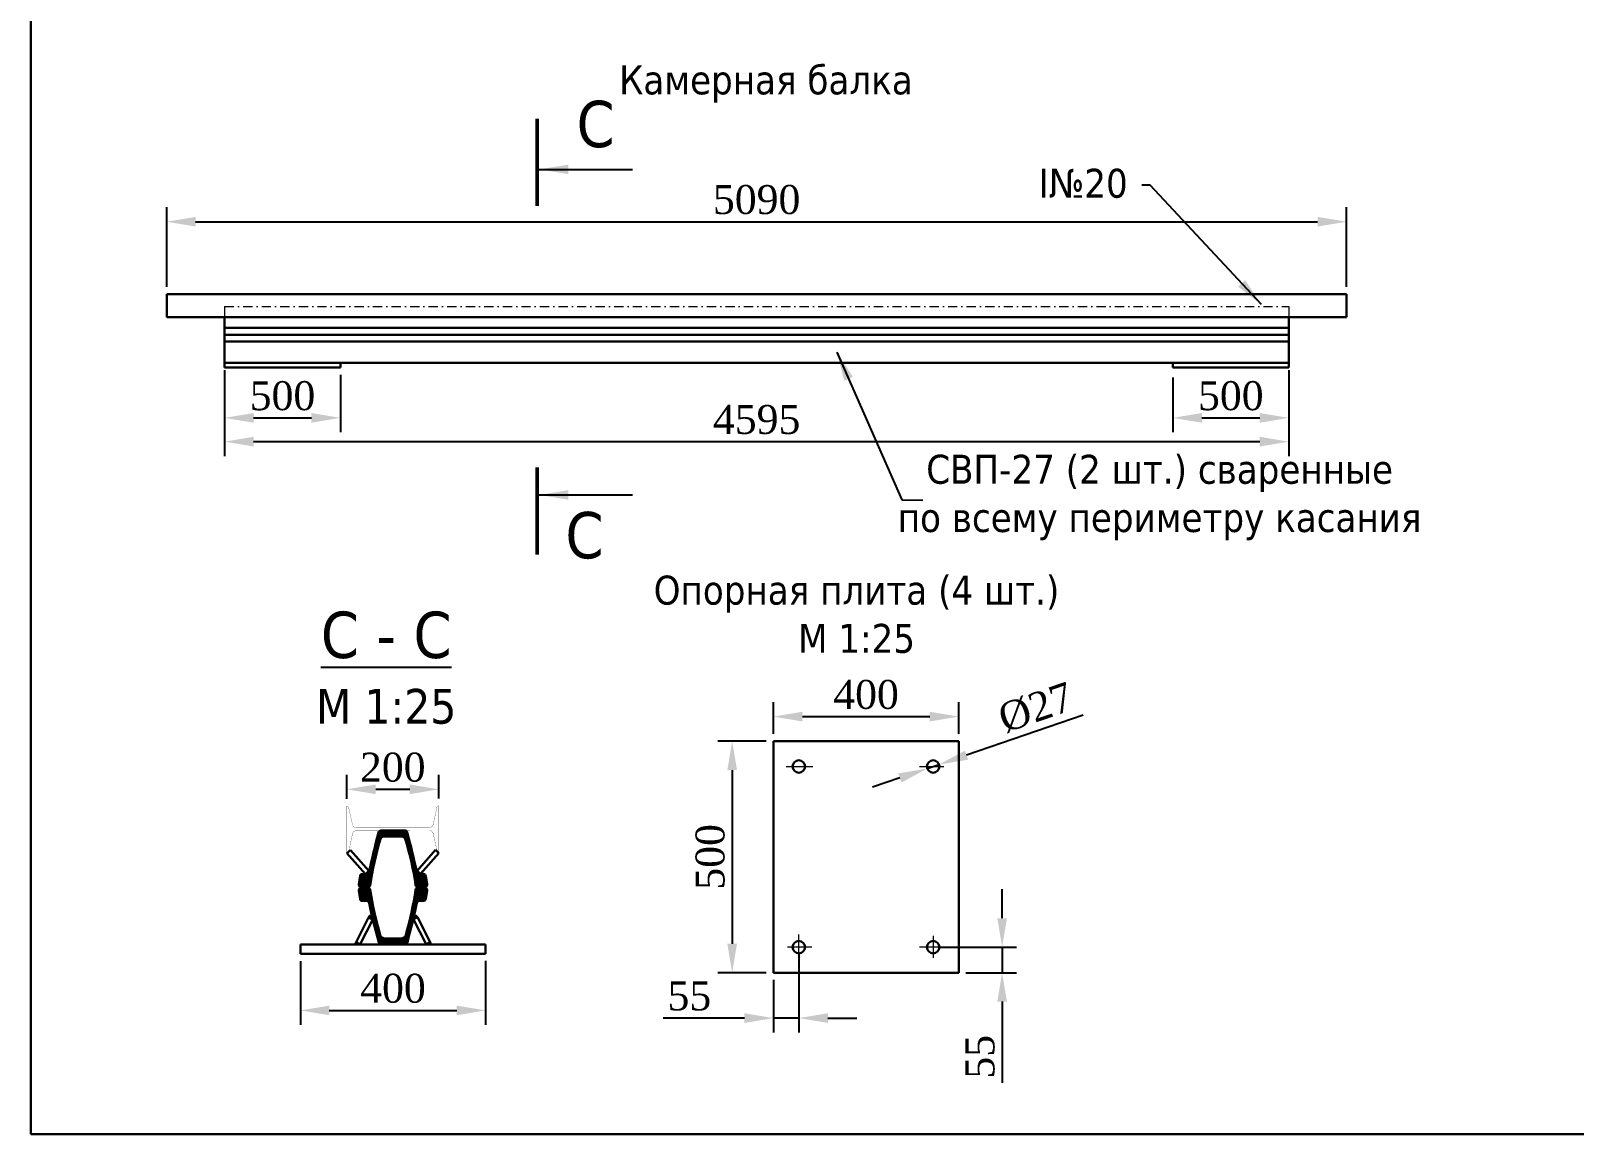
# Model space of a CAD drawing. Header units: millimetres. Extents: x -46762 to 217101, y -107409 to 31524.
# Drawn here: x 103736 to 110401, y -75056 to -70293 of the extents above; entities that cross this region are included whole.
import ezdxf

# ---------------------------------------------------------------- set-up
doc = ezdxf.new("R2010")
doc.units = ezdxf.units.MM
doc.linetypes.add('IRA2', pattern=[4, 2, -1, 0, -1])
doc.styles.get("Standard").update_dxf_attribs({"font": 'TIMES.TTF'})
doc.dimstyles.new('ISO-25', dxfattribs={"dimscale": 50, "dimtxt": 2.5, "dimasz": 2.5, "dimexe": 1.25, "dimexo": 0.625, "dimtad": 1, "dimdec": 0, "dimtxsty": 'Standard', "dimcen": 2.5, "dimadec": 0, "dimazin": 0, "dimtfac": 1, "dimtdec": 0, "dimtmove": 0, "dimatfit": 3, "dimfxl": 1, "dimarcsym": 0})
pattern_1 = [(50.1394231, (-23206.6627, -69105.5915), (3.64445831, -0.30991424), [0.381, -4.191]), (355.139423, (-23206.6627, -69105.5915), (-0.71415274, 3.81940635), [0.3048, -3.3528]), (100.590423, (-23206.359, -69105.6173), (2.93031879, 3.50947476), [0.3238, -3.5618]), (46.323623, (-23206.665, -69104.5755), (5.42361087, -0.82765125), [0.5715, -6.2865]), (96.775023, (-23206.213, -69104.6445), (4.73602897, 4.96005041), [0.4857, -5.3427]), (351.323423, (-23206.665, -69104.5755), (4.73603642, 4.96004167), [0.4572, -5.0292]), (21.1394231, (-23206.1565, -69104.8283), (3.03726566, -2.03792555), [0.381, -4.191]), (326.139423, (-23206.1565, -69104.8283), (1.22707288, 3.68675619), [0.3048, -3.3528]), (71.590823, (-23205.9034, -69104.998), (4.26433017, 1.64883882), [0.3238, -3.5618]), (37.6394231, (-23206.6627, -69105.5915), (0.057656773, 1.691246086), [0, -3.31216, 0, -3.4036, 0, -3.3655]), (7.6394231, (-23206.6627, -69105.5915), (1.331513724, 2.00685753), [0, -1.94056, 0, -3.23596, 0, -1.2827]), (327.6394231, (-23207.7955, -69105.5943), (2.71208268, -0.107975643), [0, -1.27, 0, -3.9624, 0, -5.2578]), (317.6394231, (-23208.3035, -69105.5955), (2.961337405, 0.51573744), [0, -1.651, 0, -2.63144, 0, -3.7338])]
pattern_2 = [(130.1394231, (233781.542, -68480.237), (-3.64290687, -0.327647296), [0.381, -4.191]), (185.139423, (233781.542, -68480.237), (0.69555612, 3.82283674), [0.3048, -3.3528]), (79.688423, (233781.2384, -68480.2643), (-2.94736388, 3.49517202), [0.3238, -3.5618]), (133.955223, (233781.5395, -68479.221), (-5.41951866, -0.8540369), [0.5715, -6.2865]), (83.503823, (233781.088, -68479.292), (-4.7601123, 4.93694252), [0.4857, -5.3427]), (188.955423, (233781.5395, -68479.221), (-4.7601197, 4.93693374), [0.4572, -5.0292]), (159.1394231, (233781.032, -68479.4762), (-3.02731158, -2.05268308), [0.381, -4.191]), (214.139423, (233781.032, -68479.4762), (-1.24500093, 3.68074065), [0.3048, -3.3528]), (108.688023, (233780.78, -68479.6473), (-4.27230418, 1.62806579), [0.3238, -3.5618]), (142.6394231, (233781.542, -68480.237), (-0.065886991, 1.690945455), [0, -3.31216, 0, -3.4036, 0, -3.3655]), (172.6394231, (233781.542, -68480.237), (-1.341264863, 2.000353598), [0, -1.94056, 0, -3.23596, 0, -1.2827]), (212.6394231, (233782.6748, -68480.2342), (-2.711525069, -0.121173438), [0, -1.27, 0, -3.9624, 0, -5.2578]), (222.6394231, (233783.1828, -68480.233), (-2.96381231, 0.50131919), [0, -1.651, 0, -2.63144, 0, -3.7338])]

# ---------------------------------------------------------------- blocks, each defined once
blk = doc.blocks.new('*D335')
at = {"color": 0, "lineweight": -2}
for p, q in [((104573, -71757.7), (104573, -72128.9)), ((109168, -71757.7), (109168, -72128.9)), ((104698, -72066.4), (109043, -72066.4))]:
    blk.add_line(p, q, dxfattribs=at)
at = {"color": 0, "lineweight": 0}
for points in [[(104698, -72045.5), (104698, -72087.2), (104573, -72066.4)], [(109043, -72045.5), (109043, -72087.2), (109168, -72066.4)]]:
    blk.add_solid(points, dxfattribs=at)
at = {"layer": 'Defpoints', "color": 0, "lineweight": 0}
for p in [(104573, -71726.5), (109168, -71726.5), (109168, -72066.4)]:
    blk.add_point(p, dxfattribs=at)
at = {"color": 0, "lineweight": 0, "insert": (106870.5, -71971.4), "char_height": 125, "attachment_point": 5}
blk.add_mtext('4595', dxfattribs=at)
blk = doc.blocks.new('*D336')
at = {"color": 0, "lineweight": -2}
for p, q in [((104323, -71397.7), (104323, -71054.3)), ((109418, -71397.7), (109418, -71054.3)), ((104448, -71116.8), (109293, -71116.8))]:
    blk.add_line(p, q, dxfattribs=at)
at = {"color": 0, "lineweight": 0}
for points in [[(104448, -71095.9), (104448, -71137.6), (104323, -71116.8)], [(109293, -71095.9), (109293, -71137.6), (109418, -71116.8)]]:
    blk.add_solid(points, dxfattribs=at)
at = {"layer": 'Defpoints', "color": 0, "lineweight": 0}
for p in [(109418, -71116.8), (104323, -71429), (109418, -71429)]:
    blk.add_point(p, dxfattribs=at)
at = {"color": 0, "lineweight": 0, "insert": (106870.5, -71021.8), "char_height": 125, "attachment_point": 5}
blk.add_mtext('5090', dxfattribs=at)
blk = doc.blocks.new('*D337')
at = {"color": 0, "lineweight": -2}
for p, q in [((104573, -71789), (104573, -72026.1)), ((105073, -71777.7), (105073, -72026.1)), ((104698, -71963.6), (104948, -71963.6))]:
    blk.add_line(p, q, dxfattribs=at)
at = {"color": 0, "lineweight": 0}
for points in [[(104698, -71942.8), (104698, -71984.5), (104573, -71963.6)], [(104948, -71942.8), (104948, -71984.5), (105073, -71963.6)]]:
    blk.add_solid(points, dxfattribs=at)
at = {"layer": 'Defpoints', "color": 0, "lineweight": 0}
for p in [(104573, -71757.7), (105073, -71746.5), (105073, -71963.6)]:
    blk.add_point(p, dxfattribs=at)
at = {"color": 0, "lineweight": 0, "insert": (104823, -71868.8), "char_height": 125, "attachment_point": 5}
blk.add_mtext('500', dxfattribs=at)
blk = doc.blocks.new('*D334')
at = {"color": 0, "lineweight": -2}
for p, q in [((108668, -71789), (108668, -72026.1)), ((109168, -71777.7), (109168, -72026.1)), ((108793, -71963.6), (109043, -71963.6))]:
    blk.add_line(p, q, dxfattribs=at)
at = {"color": 0, "lineweight": 0}
for points in [[(108793, -71942.8), (108793, -71984.5), (108668, -71963.6)], [(109043, -71942.8), (109043, -71984.5), (109168, -71963.6)]]:
    blk.add_solid(points, dxfattribs=at)
at = {"layer": 'Defpoints', "color": 0, "lineweight": 0}
for p in [(108668, -71757.7), (109168, -71746.5), (109168, -71963.6)]:
    blk.add_point(p, dxfattribs=at)
at = {"color": 0, "lineweight": 0, "insert": (108918, -71868.8), "char_height": 125, "attachment_point": 5}
blk.add_mtext('500', dxfattribs=at)
blk = doc.blocks.new('*D338')
at = {"color": 0, "lineweight": -2}
for p, q in [((105100.8, -73608.6), (105100.8, -73505)), ((105225.8, -73567.5), (105372.7, -73567.5)), ((105497.7, -73607.6), (105497.7, -73505))]:
    blk.add_line(p, q, dxfattribs=at)
at = {"color": 0, "lineweight": 0}
for points in [[(105225.8, -73546.7), (105225.8, -73588.4), (105100.8, -73567.5)], [(105372.7, -73546.7), (105372.7, -73588.4), (105497.7, -73567.5)]]:
    blk.add_solid(points, dxfattribs=at)
at = {"layer": 'Defpoints', "color": 0, "lineweight": 0}
for p in [(105497.7, -73567.5), (105100.8, -73639.8), (105497.7, -73638.9)]:
    blk.add_point(p, dxfattribs=at)
at = {"color": 0, "lineweight": 0, "insert": (105299.2, -73472.7), "char_height": 125, "attachment_point": 5}
blk.add_mtext('200', dxfattribs=at)
blk = doc.blocks.new('*D339')
at = {"color": 0, "lineweight": -2}
for p, q in [((104900.2, -74309.2), (104900.2, -74584.6)), ((105700.2, -74308.6), (105700.2, -74584.6)), ((105025.2, -74522.1), (105575.2, -74522.1))]:
    blk.add_line(p, q, dxfattribs=at)
at = {"color": 0, "lineweight": 0}
for points in [[(105025.2, -74501.3), (105025.2, -74542.9), (104900.2, -74522.1)], [(105575.2, -74501.3), (105575.2, -74542.9), (105700.2, -74522.1)]]:
    blk.add_solid(points, dxfattribs=at)
at = {"layer": 'Defpoints', "color": 0, "lineweight": 0}
for p in [(104900.2, -74277.9), (105700.2, -74277.3), (105700.2, -74522.1)]:
    blk.add_point(p, dxfattribs=at)
at = {"color": 0, "lineweight": 0, "insert": (105300.2, -74427.3), "char_height": 125, "attachment_point": 5}
blk.add_mtext('400', dxfattribs=at)
blk = doc.blocks.new('*D340')
at = {"color": 0, "lineweight": -2}
for p, q in [((106942.9, -73327.9), (106942.9, -73191.1)), ((107742.9, -73327.9), (107742.9, -73191.1)), ((107067.9, -73253.6), (107617.9, -73253.6))]:
    blk.add_line(p, q, dxfattribs=at)
at = {"color": 0, "lineweight": 0}
for points in [[(107067.9, -73232.7), (107067.9, -73274.4), (106942.9, -73253.6)], [(107617.9, -73232.7), (107617.9, -73274.4), (107742.9, -73253.6)]]:
    blk.add_solid(points, dxfattribs=at)
at = {"layer": 'Defpoints', "color": 0, "lineweight": 0}
for p in [(107742.9, -73253.6), (106942.9, -73359.2), (107742.9, -73359.2)]:
    blk.add_point(p, dxfattribs=at)
at = {"color": 0, "lineweight": 0, "insert": (107342.9, -73158.7), "char_height": 125, "attachment_point": 5}
blk.add_mtext('400', dxfattribs=at)
blk = doc.blocks.new('*D341')
at = {"color": 0, "lineweight": -2}
for p, q in [((106911.6, -73359.2), (106702.3, -73359.2)), ((106764.8, -73484.2), (106764.8, -74234.2)), ((106911.6, -74359.2), (106702.3, -74359.2))]:
    blk.add_line(p, q, dxfattribs=at)
at = {"color": 0, "lineweight": 0}
for points in [[(106744, -73484.2), (106785.7, -73484.2), (106764.8, -73359.2)], [(106744, -74234.2), (106785.7, -74234.2), (106764.8, -74359.2)]]:
    blk.add_solid(points, dxfattribs=at)
at = {"layer": 'Defpoints', "color": 0, "lineweight": 0}
for p in [(106942.9, -73359.2), (106764.8, -74359.2), (106942.9, -74359.2)]:
    blk.add_point(p, dxfattribs=at)
at = {"color": 0, "lineweight": 0, "insert": (106670, -73859.2), "char_height": 125, "attachment_point": 5, "rotation": 90}
blk.add_mtext('500', dxfattribs=at)
blk = doc.blocks.new('*D342')
at = {"color": 0, "lineweight": -2}
for p, q in [((108280.6, -73247.6), (107776.7, -73420)), ((107607.3, -73477.9), (107658.4, -73460.4)), ((107489.1, -73518.4), (107370.8, -73558.9))]:
    blk.add_line(p, q, dxfattribs=at)
at = {"color": 0, "lineweight": 0}
for points in [[(107770, -73400.3), (107783.4, -73439.7), (107658.4, -73460.4)], [(107482.3, -73498.7), (107495.8, -73538.1), (107607.3, -73477.9)]]:
    blk.add_solid(points, dxfattribs=at)
at = {"layer": 'Defpoints', "color": 0, "lineweight": 0}
for p in [(107607.3, -73477.9), (107658.4, -73460.4)]:
    blk.add_point(p, dxfattribs=at)
at = {"color": 0, "lineweight": 0, "insert": (108076.4, -73215.5), "char_height": 125, "attachment_point": 5, "rotation": 18.88855}
blk.add_mtext('%%C27', dxfattribs=at)
blk = doc.blocks.new('*D343')
at = {"color": 0, "lineweight": -2}
for p, q in [((107930.5, -74124.2), (107930.5, -73999.2)), ((107664.1, -74249.2), (107993, -74249.2)), ((107930.5, -74249.2), (107930.5, -74359.2)), ((107774.1, -74359.2), (107993, -74359.2)), ((107930.5, -74484.2), (107930.5, -74835.3))]:
    blk.add_line(p, q, dxfattribs=at)
at = {"color": 0, "lineweight": 0}
for points in [[(107909.7, -74124.2), (107951.3, -74124.2), (107930.5, -74249.2)], [(107909.7, -74484.2), (107951.3, -74484.2), (107930.5, -74359.2)]]:
    blk.add_solid(points, dxfattribs=at)
at = {"layer": 'Defpoints', "color": 0, "lineweight": 0}
for p in [(107632.9, -74249.2), (107742.9, -74359.2), (107930.5, -74359.2)]:
    blk.add_point(p, dxfattribs=at)
at = {"color": 0, "lineweight": 0, "insert": (107835.7, -74722.2), "char_height": 125, "attachment_point": 5, "rotation": 90}
blk.add_mtext('55', dxfattribs=at)
blk = doc.blocks.new('*D344')
at = {"color": 0, "lineweight": -2}
for p, q in [((107052.9, -74280.4), (107052.9, -74617.7)), ((106942.9, -74390.4), (106942.9, -74617.7)), ((106817.9, -74555.2), (106466.8, -74555.2)), ((107052.9, -74555.2), (106942.9, -74555.2)), ((107177.9, -74555.2), (107302.9, -74555.2))]:
    blk.add_line(p, q, dxfattribs=at)
at = {"color": 0, "lineweight": 0}
for points in [[(106817.9, -74534.4), (106817.9, -74576.1), (106942.9, -74555.2)], [(107177.9, -74534.4), (107177.9, -74576.1), (107052.9, -74555.2)]]:
    blk.add_solid(points, dxfattribs=at)
at = {"layer": 'Defpoints', "color": 0, "lineweight": 0}
for p in [(107052.9, -74249.2), (106942.9, -74359.2), (106942.9, -74555.2)]:
    blk.add_point(p, dxfattribs=at)
at = {"color": 0, "lineweight": 0, "insert": (106579.9, -74460.4), "char_height": 125, "attachment_point": 5}
blk.add_mtext('55', dxfattribs=at)

msp = doc.modelspace()

# ---------------------------------------------------------------- hatches: boundary and pattern name
at = {"lineweight": 0}
h = msp.add_hatch(dxfattribs=at)
h.set_pattern_fill('AR-CONC', scale=0.02, angle=0.139423, style=0)
h.set_pattern_definition(pattern_1)
edge = h.paths.add_edge_path()
edge.add_arc((105209.79, -74128.26), 16.6, 92.65382, 152.69088)
edge.add_line((105195.04, -74120.65), (105214.55, -74130.6))
edge.add_line((105214.55, -74130.6), (105209.02, -74111.68))
h = msp.add_hatch(dxfattribs=at)
h.set_pattern_fill('AR-CONC', scale=0.02, angle=0.139423, style=0)
h.set_pattern_definition(pattern_2)
edge = h.paths.add_edge_path()
edge.add_arc((105391.06, -74127.82), 16.6, 27.587966, 87.625026)
edge.add_line((105391.75, -74111.24), (105386.3, -74130.19))
edge.add_line((105386.3, -74130.19), (105405.77, -74120.13))
h = msp.add_hatch(dxfattribs=at)
h.set_pattern_fill('AR-CONC', scale=0.02, angle=0.139423, style=0)
h.set_pattern_definition(pattern_1)
edge = h.paths.add_edge_path()
edge.add_arc((105150.3, -74233.91), 11.69, 146.987521, 199.390474)
edge.add_line((105139.27, -74237.79), (105160.49, -74237.74))
edge.add_line((105160.49, -74237.74), (105140.5, -74227.54))
h = msp.add_hatch(dxfattribs=at)
h.set_pattern_fill('AR-CONC', scale=0.02, angle=0.139423, style=0)
h.set_pattern_definition(pattern_2)
edge = h.paths.add_edge_path()
edge.add_arc((105451.06, -74233.17), 11.69, 340.888372, 393.291325)
edge.add_line((105460.83, -74226.76), (105440.89, -74237.06))
edge.add_line((105440.89, -74237.06), (105462.11, -74237))

# ---------------------------------------------------------------- linework, layer by layer
at = {"color": 7, "lineweight": 30}
for p, q in [((103736.42, -59472.88), (103736.42, -75056.3)), ((104323, -71428.97), (109418, -71428.97)), ((104323, -71428.97), (104323, -71529.05)), ((109418, -71428.97), (109418, -71529.05)), ((104573, -71529.05), (104323, -71529.05)), ((104573, -71529.05), (109168, -71529.05)), ((104573, -71529.05), (104573, -71726.49)), ((109168, -71529.05), (109168, -71726.49)), ((109168, -71529.05), (109418, -71529.05)), ((104573, -71575.44), (105087.79, -71575.44)), ((104573, -71575.44), (109168, -71575.44)), ((104573, -71604.86), (105091.31, -71604.86)), ((104573, -71604.86), (109168, -71604.86)), ((104573, -71633.6), (105087.88, -71633.6)), ((104573, -71633.6), (109168, -71633.6)), ((104573, -71726.49), (105050.66, -71726.49)), ((104573, -71726.49), (109168, -71726.49)), ((104573, -71726.49), (104573, -71746.49)), ((104573, -71746.49), (105073, -71746.49)), ((105073, -71746.49), (105073, -71726.49)), ((108668, -71726.49), (109145.66, -71726.49)), ((108668, -71726.49), (108668, -71746.49)), ((108668, -71746.49), (109168, -71746.49)), ((109168, -71746.49), (109168, -71726.49)), ((106942.89, -74129.19), (106942.89, -73359.19)), ((106942.89, -73359.19), (107742.89, -73359.19)), ((107742.89, -73359.19), (107742.89, -74129.19)), ((105249.2, -73745.07), (105349.78, -73744.91)), ((105263.84, -73771.05), (105335.23, -73770.93)), ((105115.94, -73830.28), (105101, -73843.57)), ((105195.7, -73919.93), (105115.94, -73830.28)), ((105404.13, -73919.43), (105483.45, -73829.38)), ((105483.45, -73829.38), (105498.46, -73842.6)), ((105101, -73843.57), (105180.75, -73933.23)), ((105498.46, -73842.6), (105419.14, -73932.65)), ((105152.37, -73977.76), (105157.74, -73941.53)), ((105167.58, -73933.2), (105186.69, -73933.17)), ((105180.75, -73933.23), (105195.7, -73919.93)), ((105419.14, -73932.65), (105404.13, -73919.43)), ((105412.89, -73932.81), (105431.99, -73932.78)), ((105447.34, -73977.29), (105441.87, -73941.08)), ((105152.42, -74005.01), (105157.9, -74041.22)), ((105164.31, -73991.2), (105190.02, -73991.16)), ((105164.31, -73991.53), (105190.02, -73991.49)), ((105409.74, -73990.81), (105435.45, -73990.77)), ((105409.75, -73991.14), (105435.46, -73991.1)), ((105447.39, -74004.54), (105442.02, -74040.77)), ((105167.77, -74049.52), (105186.87, -74049.49)), ((105413.07, -74049.13), (105432.18, -74049.1)), ((105195.04, -74120.65), (105140.5, -74227.54)), ((105158.31, -74236.63), (105212.85, -74129.74)), ((105214.55, -74130.6), (105195.04, -74120.65)), ((105214.55, -74130.6), (105209.02, -74111.68)), ((105386.3, -74130.19), (105391.75, -74111.24)), ((105386.3, -74130.19), (105405.77, -74120.13)), ((105443.06, -74235.93), (105388, -74129.31)), ((105405.77, -74120.13), (105460.83, -74226.76)), ((106942.89, -74359.19), (106942.89, -74129.19)), ((107742.89, -74129.19), (107742.89, -74359.19)), ((105700.18, -74237.3), (104900.18, -74237.95)), ((104900.18, -74237.95), (104900.24, -74277.95)), ((105160.49, -74237.74), (105139.27, -74237.79)), ((105140.5, -74227.54), (105160.49, -74237.74)), ((105249.99, -74237.39), (105350.56, -74237.23)), ((105264.54, -74211.37), (105335.93, -74211.25)), ((105300.18, -74237.31), (105347.67, -74237.24)), ((105460.83, -74226.76), (105440.89, -74237.06)), ((105440.89, -74237.06), (105462.11, -74237)), ((105700.18, -74237.3), (105700.24, -74277.3)), ((105700.24, -74277.3), (104900.24, -74277.95)), ((107742.89, -74359.19), (106942.89, -74359.19)), ((103736.42, -75056.3), (125867.66, -75056.3))]:
    msp.add_line(p, q, dxfattribs=at)
at = {"color": 7, "lineweight": 50}
for p, q in [((105923.01, -71048.06), (105923.01, -70672.37)), ((105923.01, -72177.83), (105923.01, -72553.52))]:
    msp.add_line(p, q, dxfattribs=at)
at = {"color": 9, "linetype": 'IRA2', "lineweight": 15, "ltscale": 20}
msp.add_line((104573, -71482.67), (109168, -71482.67), dxfattribs=at)
at = {"color": 9, "lineweight": 15}
for p, q in [((104573, -71482.67), (104573, -71529.05)), ((109168, -71482.67), (109168, -71529.05))]:
    msp.add_line(p, q, dxfattribs=at)
at = {"color": 7, "lineweight": 0}
for p, q in [((106998.51, -73469.19), (107113.69, -73469.19)), ((107573.72, -73469.19), (107679.07, -73469.19)), ((105222.83, -73811.73), (105269.37, -73745.04)), ((105224.98, -73803.1), (105265.5, -73745.04)), ((105227.17, -73794.42), (105261.62, -73745.05)), ((105229.39, -73785.69), (105257.75, -73745.05)), ((105231.64, -73776.92), (105253.87, -73745.06)), ((105233.92, -73768.09), (105249.99, -73745.07)), ((105236.25, -73759.22), (105245.77, -73745.58)), ((105252.73, -73774.43), (105273.25, -73745.03)), ((105258.44, -73771.79), (105277.12, -73745.02)), ((105262.82, -73771.07), (105281, -73745.02)), ((105266.71, -73771.04), (105284.88, -73745.01)), ((105270.59, -73771.03), (105288.75, -73745.01)), ((105274.46, -73771.03), (105292.63, -73745)), ((105278.34, -73771.02), (105296.5, -73744.99)), ((105282.22, -73771.02), (105300.38, -73744.99)), ((105286.09, -73771.01), (105304.26, -73744.98)), ((105289.97, -73771), (105308.13, -73744.97)), ((105293.84, -73771), (105312.01, -73744.97)), ((105297.72, -73770.99), (105315.88, -73744.96)), ((105301.6, -73770.99), (105319.76, -73744.96)), ((105305.47, -73770.98), (105323.64, -73744.95)), ((105309.35, -73770.97), (105327.51, -73744.94)), ((105313.22, -73770.97), (105331.39, -73744.94)), ((105317.1, -73770.96), (105335.26, -73744.93)), ((105320.98, -73770.95), (105339.14, -73744.93)), ((105324.85, -73770.95), (105343.02, -73744.92)), ((105328.73, -73770.94), (105346.89, -73744.91)), ((105332.6, -73770.94), (105350.74, -73744.95)), ((105336.45, -73770.97), (105354.09, -73745.7)), ((105339.96, -73771.49), (105356.89, -73747.23)), ((105343.1, -73772.53), (105359.2, -73749.46)), ((105345.94, -73774.02), (105360.96, -73752.5)), ((105348.48, -73775.93), (105362.09, -73756.43)), ((105350.73, -73778.25), (105363.16, -73760.44)), ((105352.65, -73781.05), (105364.22, -73764.46)), ((105354.17, -73784.42), (105365.29, -73768.49)), ((105210.57, -73862.58), (105231.95, -73831.95)), ((105212.54, -73854.22), (105234.24, -73823.12)), ((105214.54, -73845.81), (105236.62, -73814.16)), ((105216.56, -73837.35), (105239.11, -73805.05)), ((105218.62, -73828.86), (105241.7, -73795.79)), ((105220.71, -73820.32), (105244.4, -73786.37)), ((105355.33, -73788.3), (105366.35, -73772.51)), ((105356.47, -73792.22), (105367.4, -73776.55)), ((105357.6, -73796.15), (105368.46, -73780.59)), ((105358.72, -73800.09), (105369.51, -73784.63)), ((105359.83, -73804.04), (105370.55, -73788.68)), ((105360.94, -73808.01), (105371.6, -73792.73)), ((105362.04, -73811.98), (105372.64, -73796.79)), ((105363.12, -73815.97), (105373.67, -73800.86)), ((105364.2, -73819.97), (105374.7, -73804.92)), ((105365.27, -73823.99), (105375.73, -73809)), ((105366.33, -73828.01), (105376.76, -73813.07)), ((105366.33, -73828.01), (105376.76, -73813.07)), ((105367.47, -73831.93), (105377.78, -73817.16)), ((105368.6, -73835.86), (105378.8, -73821.24)), ((105369.47, -73840.17), (105379.82, -73825.34)), ((105370.49, -73844.25), (105380.83, -73829.43)), ((105371.51, -73848.34), (105381.84, -73833.54)), ((105372.52, -73852.44), (105382.84, -73837.64)), ((105154.93, -73986.71), (105216.56, -73898.38)), ((105197.59, -73920.02), (105218.23, -73890.44)), ((105199.36, -73911.94), (105219.97, -73882.41)), ((105201.16, -73903.81), (105221.78, -73874.27)), ((105202.99, -73895.64), (105223.65, -73866.03)), ((105204.84, -73887.44), (105225.61, -73857.68)), ((105206.73, -73879.19), (105227.64, -73849.23)), ((105208.64, -73870.91), (105229.75, -73840.65)), ((105373.52, -73856.56), (105383.85, -73841.76)), ((105374.51, -73860.69), (105384.84, -73845.87)), ((105375.49, -73864.83), (105385.84, -73850)), ((105376.46, -73868.99), (105386.83, -73854.12)), ((105376.46, -73868.99), (105386.83, -73854.12)), ((105377.42, -73873.16), (105387.82, -73858.26)), ((105378.37, -73877.35), (105388.8, -73862.39)), ((105379.31, -73881.54), (105389.78, -73866.54)), ((105380.24, -73885.76), (105390.76, -73870.69)), ((105381.16, -73889.98), (105391.73, -73874.84)), ((105382.08, -73894.22), (105392.7, -73879)), ((105382.98, -73898.48), (105393.67, -73883.16)), ((105383.87, -73902.75), (105394.63, -73887.33)), ((105384.75, -73907.03), (105395.59, -73891.5)), ((105385.62, -73911.33), (105396.55, -73895.68)), ((105386.49, -73915.65), (105397.5, -73899.86)), ((105387.34, -73919.97), (105398.45, -73904.05)), ((105388.34, -73907.43), (105396.55, -73895.68)), ((105152.29, -73979.39), (105184.54, -73933.17)), ((105153.13, -73972.63), (105180.67, -73933.18)), ((105153.16, -73983.69), (105188.54, -73932.99)), ((105154.18, -73965.59), (105176.79, -73933.18)), ((105155.22, -73958.55), (105172.92, -73933.19)), ((105156.26, -73951.51), (105169.04, -73933.2)), ((105157.25, -73988.92), (105214.96, -73906.23)), ((105157.3, -73944.47), (105164.91, -73933.57)), ((105160.07, -73990.44), (105213.41, -73913.99)), ((105163.43, -73991.17), (105211.93, -73921.67)), ((105167.28, -73991.2), (105210.5, -73929.27)), ((105171.16, -73991.19), (105209.13, -73936.78)), ((105175.03, -73991.19), (105207.81, -73944.22)), ((105178.91, -73991.18), (105206.54, -73951.59)), ((105182.78, -73991.17), (105205.32, -73958.88)), ((105186.66, -73991.17), (105204.15, -73966.1)), ((105388.18, -73924.32), (105399.39, -73908.25)), ((105389.01, -73928.68), (105400.33, -73912.45)), ((105389.83, -73933.05), (105401.27, -73916.65)), ((105390.64, -73937.44), (105402.2, -73920.86)), ((105391.43, -73941.84), (105403.13, -73925.08)), ((105392.22, -73946.27), (105404.63, -73928.48)), ((105393, -73950.7), (105406.88, -73930.81)), ((105393.76, -73955.15), (105409.71, -73932.3)), ((105394.51, -73959.62), (105413.23, -73932.81)), ((105395.25, -73964.11), (105417.1, -73932.8)), ((105395.98, -73968.61), (105420.98, -73932.8)), ((105396.7, -73973.13), (105424.85, -73932.79)), ((105397.41, -73977.66), (105428.73, -73932.78)), ((105398.18, -73982.1), (105432.59, -73932.8)), ((105399.72, -73985.44), (105435.92, -73933.57)), ((105401.88, -73987.9), (105438.61, -73935.27)), ((105404.54, -73989.64), (105440.7, -73937.83)), ((105407.71, -73990.64), (105441.94, -73941.59)), ((105411.47, -73990.81), (105442.63, -73946.15)), ((105415.34, -73990.8), (105443.32, -73950.71)), ((105419.22, -73990.8), (105444.01, -73955.27)), ((105423.09, -73990.79), (105444.7, -73959.83)), ((105426.97, -73990.79), (105445.39, -73964.39)), ((105430.84, -73990.78), (105446.08, -73968.95)), ((105152.33, -74003.38), (105184.73, -74049.49)), ((105153.18, -73999.07), (105188.73, -74049.66)), ((105153.19, -74010.13), (105180.85, -74049.5)), ((105154.26, -74017.17), (105176.98, -74049.51)), ((105154.94, -73996.05), (105216.86, -74084.18)), ((105155.32, -74024.21), (105173.1, -74049.51)), ((105156.39, -74031.25), (105169.22, -74049.52)), ((105157.26, -73993.83), (105215.23, -74076.34)), ((105160.07, -73992.31), (105213.66, -74068.58)), ((105163.43, -73991.56), (105212.15, -74060.91)), ((105167.28, -73991.52), (105210.7, -74053.32)), ((105171.16, -73991.52), (105209.3, -74045.81)), ((105175.03, -73991.51), (105207.96, -74038.37)), ((105178.91, -73991.5), (105206.66, -74031.01)), ((105182.78, -73991.5), (105205.42, -74023.72)), ((105186.66, -73991.49), (105204.23, -74016.5)), ((105190.54, -73991.15), (105203.03, -73973.26)), ((105190.54, -73991.5), (105203.09, -74009.35)), ((105195.25, -73989.95), (105201.95, -73980.35)), ((105195.26, -73992.68), (105201.99, -74002.26)), ((105392.36, -74035.74), (105404.83, -74053.49)), ((105393.12, -74031.3), (105407.07, -74051.15)), ((105393.87, -74026.85), (105409.9, -74049.65)), ((105394.61, -74022.38), (105413.41, -74049.13)), ((105395.34, -74017.89), (105417.29, -74049.13)), ((105396.06, -74013.38), (105421.16, -74049.12)), ((105396.76, -74008.86), (105425.04, -74049.11)), ((105397.45, -74004.33), (105428.91, -74049.11)), ((105398.21, -73999.89), (105432.78, -74049.08)), ((105399.74, -73996.54), (105436.1, -74048.29)), ((105401.89, -73994.08), (105438.79, -74046.59)), ((105404.55, -73992.33), (105440.87, -74044.03)), ((105407.71, -73991.31), (105442.1, -74040.26)), ((105411.47, -73991.13), (105442.77, -74035.7)), ((105415.34, -73991.13), (105443.45, -74031.14)), ((105419.22, -73991.12), (105444.12, -74026.57)), ((105423.09, -73991.12), (105444.8, -74022.01)), ((105426.97, -73991.11), (105445.48, -74017.45)), ((105430.85, -73991.1), (105446.15, -74012.89)), ((105434.72, -73990.77), (105446.77, -73973.51)), ((105434.72, -73991.1), (105446.83, -74008.33)), ((105438.96, -73990.24), (105447.42, -73978.13)), ((105438.97, -73991.62), (105447.46, -74003.7)), ((105157.45, -74038.29), (105165.09, -74049.16)), ((105197.82, -74062.6), (105218.55, -74092.12)), ((105199.62, -74070.68), (105220.32, -74100.15)), ((105201.44, -74078.81), (105222.15, -74108.28)), ((105203.29, -74086.97), (105224.05, -74116.51)), ((105205.17, -74095.16), (105226.03, -74124.85)), ((105207.08, -74103.4), (105228.09, -74133.3)), ((105379.66, -74100.5), (105390.18, -74115.48)), ((105380.58, -74096.29), (105391.14, -74111.33)), ((105381.48, -74092.06), (105392.1, -74107.17)), ((105382.38, -74087.81), (105393.06, -74103.01)), ((105383.27, -74083.56), (105394.01, -74098.84)), ((105384.15, -74079.28), (105394.96, -74094.67)), ((105385.02, -74075), (105395.91, -74090.49)), ((105385.88, -74070.7), (105396.85, -74086.31)), ((105386.73, -74066.38), (105397.79, -74082.13)), ((105387.56, -74062.05), (105398.72, -74077.93)), ((105388.39, -74057.7), (105399.65, -74073.74)), ((105389.21, -74053.34), (105400.58, -74069.53)), ((105390.01, -74048.96), (105401.51, -74065.32)), ((105390.81, -74044.57), (105402.43, -74061.11)), ((105391.59, -74040.16), (105403.34, -74056.89)), ((105209.02, -74111.68), (105230.23, -74141.87)), ((105210.98, -74120), (105232.46, -74150.56)), ((105212.98, -74128.36), (105234.77, -74159.39)), ((105215, -74136.76), (105237.19, -74168.34)), ((105217.05, -74145.21), (105239.7, -74177.44)), ((105219.14, -74153.7), (105242.32, -74186.69)), ((105221.25, -74162.23), (105245.05, -74196.1)), ((105223.4, -74170.81), (105270.15, -74237.36)), ((105362.6, -74170.12), (105373.25, -74185.28)), ((105363.68, -74166.13), (105374.28, -74181.21)), ((105364.75, -74162.12), (105375.3, -74177.14)), ((105365.8, -74158.1), (105376.31, -74173.06)), ((105366.85, -74154.08), (105377.32, -74168.98)), ((105367.89, -74150.03), (105378.33, -74164.9)), ((105368.92, -74145.98), (105379.34, -74160.8)), ((105369.95, -74141.91), (105380.34, -74156.71)), ((105370.96, -74137.83), (105381.34, -74152.61)), ((105371.96, -74133.73), (105382.34, -74148.5)), ((105372.96, -74129.63), (105383.33, -74144.39)), ((105373.94, -74125.51), (105384.32, -74140.28)), ((105374.92, -74121.37), (105385.3, -74136.16)), ((105375.89, -74117.23), (105386.29, -74132.03)), ((105376.84, -74113.07), (105387.26, -74127.9)), ((105377.79, -74108.89), (105388.24, -74123.76)), ((105378.73, -74104.7), (105389.21, -74119.62)), ((105225.58, -74179.44), (105266.28, -74237.37)), ((105227.79, -74188.11), (105262.4, -74237.37)), ((105230.04, -74196.83), (105258.53, -74237.38)), ((105232.32, -74205.6), (105254.65, -74237.38)), ((105234.63, -74214.41), (105250.77, -74237.39)), ((105236.98, -74223.28), (105246.55, -74236.89)), ((105253.42, -74208.02), (105274.03, -74237.35)), ((105259.14, -74210.64), (105277.91, -74237.35)), ((105263.52, -74211.34), (105281.78, -74237.34)), ((105267.41, -74211.36), (105285.66, -74237.33)), ((105271.29, -74211.36), (105289.53, -74237.33)), ((105275.16, -74211.35), (105293.41, -74237.32)), ((105279.04, -74211.35), (105297.29, -74237.32)), ((105282.92, -74211.34), (105301.16, -74237.31)), ((105286.79, -74211.33), (105305.04, -74237.3)), ((105290.67, -74211.33), (105308.91, -74237.3)), ((105294.54, -74211.32), (105312.79, -74237.29)), ((105298.42, -74211.31), (105316.67, -74237.29)), ((105302.3, -74211.31), (105320.54, -74237.28)), ((105306.17, -74211.3), (105324.42, -74237.27)), ((105310.05, -74211.3), (105328.29, -74237.27)), ((105313.92, -74211.29), (105332.17, -74237.26)), ((105317.8, -74211.28), (105336.05, -74237.25)), ((105321.68, -74211.28), (105339.92, -74237.25)), ((105325.55, -74211.27), (105343.8, -74237.24)), ((105329.43, -74211.27), (105347.67, -74237.24)), ((105333.3, -74211.26), (105351.52, -74237.19)), ((105337.15, -74211.22), (105354.86, -74236.43)), ((105340.66, -74210.68), (105357.66, -74234.89)), ((105343.8, -74209.63), (105359.97, -74232.65)), ((105346.63, -74208.13), (105361.71, -74229.61)), ((105349.16, -74206.22), (105362.83, -74225.68)), ((105351.4, -74203.88), (105363.89, -74221.66)), ((105353.31, -74201.08), (105364.94, -74217.63)), ((105354.82, -74197.71), (105365.99, -74213.61)), ((105355.97, -74193.82), (105367.04, -74209.57)), ((105357.1, -74189.9), (105368.08, -74205.54)), ((105358.22, -74185.97), (105369.12, -74201.49)), ((105359.33, -74182.02), (105370.16, -74197.45)), ((105360.43, -74178.07), (105371.2, -74193.39)), ((105361.52, -74174.1), (105372.23, -74189.34)), ((107052.89, -74303.27), (107052.89, -74193.68)), ((107632.89, -74199.52), (107632.89, -74294.51)), ((107109.31, -74249.19), (107004.36, -74249.19)), ((107681.79, -74249.19), (107573.72, -74249.19))]:
    msp.add_line(p, q, dxfattribs=at)
at = {"color": 7}
msp.add_line((105347.67, -74237.24), (105300.18, -74237.31), dxfattribs=at)
at = {"color": 7, "linetype": 'Continuous', "const_width": 1}
for points in [[(105100.76, -73639.84, -0.3521043), (105108.58, -73646.1, -0.3521043)], [(105299.46, -73733.88), (105143.62, -73734.26, -0.3521043), (105125.03, -73719.38), (105118.26, -73688.98)], [(105299.46, -73733.88), (105455.3, -73733.5, 0.3521043), (105473.82, -73718.54), (105480.44, -73688.1)], [(105497.71, -73638.87, 0.3521043), (105489.91, -73645.17, 0.3521043)], [(105299.49, -73744.99), (105455.33, -73744.61, -0.3521043), (105473.92, -73759.48), (105480.69, -73789.89)], [(105101.24, -73840, 0.3521043), (105109.04, -73833.7, 0.3521043)], [(105498.2, -73839.03, -0.3521043), (105490.37, -73832.77, -0.3521043)]]:
    msp.add_lwpolyline(points, format="xyb", dxfattribs=at)
for points in [[(105101, -73739.92), (105100.76, -73639.84)], [(105118.26, -73688.98), (105108.58, -73645.51)], [(105480.44, -73688.1), (105489.91, -73644.58)], [(105497.95, -73738.95), (105497.71, -73638.87)], [(105101, -73739.92), (105101.24, -73840)], [(105497.95, -73738.95), (105498.2, -73839.03)], [(105118.51, -73790.77), (105109.04, -73834.29)], [(105480.69, -73789.89), (105490.37, -73833.36)]]:
    msp.add_lwpolyline(points, dxfattribs=at)
at = {"color": 7, "linetype": 'Continuous', "lineweight": 30, "const_width": 1}
msp.add_lwpolyline([(105299.49, -73744.99), (105143.65, -73745.37, 0.3521043), (105125.13, -73760.33), (105118.51, -73790.77)], format="xyb", dxfattribs=at)
at = {"color": 7, "lineweight": 30}
for centre in [(107052.89, -73469.19), (107632.89, -73469.19), (107052.89, -74249.19), (107632.89, -74249.19)]:
    msp.add_circle(centre, 27, dxfattribs=at)
for centre, radius, start, end in [((109019.89, -74753.82), 3912.18, 165.192523, 167.774605), ((105249.22, -73757.07), 12, 88.697376, 165.330274), ((105263.87, -73791.05), 20, 86.442352, 163.555738), ((105335.26, -73790.93), 20, 16.626173, 93.739559), ((105349.8, -73756.91), 12, 14.851637, 91.484535), ((101582.31, -74765.62), 3912.18, 12.407306, 14.989388), ((106665.28, -74198.92), 1479.56, 163.76967, 171.53059), ((103935.15, -74203.25), 1479.56, 8.651321, 16.412241), ((105167.6, -73943.2), 10, 89.653702, 172.732133), ((105186.67, -73923.17), 10, 270.090956, 348.337834), ((105412.87, -73922.81), 10, 191.844077, 270.090956), ((105432.01, -73942.78), 10, 7.449779, 90.528209), ((105164.29, -73979.2), 12, 170.073841, 270.685009), ((105164.33, -74003.53), 12, 89.496902, 190.10807), ((105190, -73979.16), 12, 270.090956, 351.901723), ((105190.04, -74003.49), 12, 8.280188, 90.090956), ((106664.61, -73779.05), 1479.56, 188.651321, 196.412241), ((103934.48, -73783.38), 1479.56, 343.76967, 351.53059), ((105409.73, -73978.81), 12, 188.280188, 270.090956), ((105409.76, -74003.14), 12, 90.090956, 171.901723), ((105435.44, -73978.77), 12, 269.496902, 10.10807), ((105435.47, -74003.1), 12, 350.073841, 90.685009), ((105167.75, -74039.52), 10, 187.449779, 270.528209), ((105186.89, -74059.49), 10, 11.844077, 90.090956), ((109017.45, -73216.68), 3912.18, 192.407306, 194.989388), ((101579.87, -73228.48), 3912.18, 345.192523, 347.774605), ((105413.09, -74059.13), 10, 90.090956, 168.337834), ((105432.16, -74039.1), 10, 269.653702, 352.732133), ((105209.79, -74128.26), 16.6, 92.65382, 152.69088), ((105391.06, -74127.82), 16.6, 27.587966, 87.625026), ((105150.3, -74233.91), 11.69, 146.987521, 199.390474), ((105249.97, -74225.39), 12, 194.851637, 271.484535), ((105264.5, -74191.37), 20, 196.626173, 273.739559), ((105335.89, -74191.25), 20, 266.442352, 343.555738), ((105350.54, -74225.23), 12, 268.697376, 345.330274), ((105451.06, -74233.17), 11.69, 340.888372, 33.291325)]:
    msp.add_arc(centre, radius, start, end, dxfattribs=at)

# ---------------------------------------------------------------- texts
at = {"attachment_point": 5}
for s, insert, char_height, width in [('\\A1;{\\fTahoma|b0|i0|c204|p34;Камерная балка\\H1x; }', (106910.56, -70522.04), 125, 3737.9383), ('{\\fTahoma|b0|i0|c204|p34;С}', (106175.15, -70696.65), 200, 5998.41), ('\\A1;{\\fTahoma|b0|i0|c0|p34; I\\fTahoma|b0|i0|c204|p34;№20 }', (108257.28, -70951.87), 125, 3737.9383), ('\\A1;{\\fTahoma|b0|i0|c204|p34;СВП-27 (2 шт.) сваренные\\Pпо всему периметру касания}', (108610.46, -72307.53), 125, 3737.9383), ('{\\fTahoma|b0|i0|c204|p34;С}', (106127, -72471.98), 200, 5998.41), ('\\A1;{\\fTahoma|b0|i0|c204|p34;Опорная плита (4 шт.)\\PМ 1:25}', (107301.64, -72812.71), 125, 3737.9383), ('{\\fTahoma|b0|i0|c204|p34;\\LС - С\\P\\H0.75x;\\lМ 1:25}', (105270.85, -73043.57), 200, 5998.41)]:
    msp.add_mtext(s, dxfattribs=dict(at, insert=insert, char_height=char_height, width=width))

# ---------------------------------------------------------------- dimensions: what is measured, and where the dimension line sits
at = {"color": 7, "lineweight": 0}
for base, p1, p2, text, picture, middle in [((109418, -71116.77), (104323, -71428.97), (109418, -71428.97), '5090', '*D336', (106870.5, -71021.75)), ((107742.89, -73253.56), (106942.89, -73359.19), (107742.89, -73359.19), '400', '*D340', (107342.89, -73158.73)), ((105497.71, -73567.55), (105100.76, -73639.84), (105497.71, -73638.87), '200', '*D338', (105299.23, -73472.72)), ((105700.24, -74522.11), (104900.24, -74277.95), (105700.24, -74277.3), '400', '*D339', (105300.24, -74427.28)), ((106942.89, -74555.24), (107052.89, -74249.19), (106942.89, -74359.19), '55', '*D344', (106579.85, -74460.41))]:
    dim = msp.add_linear_dim(base=base, p1=p1, p2=p2, text=text, dimstyle='ISO-25', dxfattribs=at)
    dim.commit()
    dim.dimension.update_dxf_attribs({"geometry": picture, "text_midpoint": middle})
for base, p1, p2, picture, middle in [((109168, -72066.37), (104573, -71726.49), (109168, -71726.49), '*D335', (106870.5, -71971.35)), ((105073, -71963.63), (104573, -71757.74), (105073, -71746.49), '*D337', (104823, -71868.8)), ((109168, -71963.63), (108668, -71757.74), (109168, -71746.49), '*D334', (108918, -71868.8))]:
    dim = msp.add_linear_dim(base=base, p1=p1, p2=p2, dimstyle='ISO-25', dxfattribs=at)
    dim.commit()
    dim.dimension.update_dxf_attribs({"geometry": picture, "text_midpoint": middle})
dim = msp.add_diameter_dim_2p(p1=(107607.34, -73477.93), p2=(107658.44, -73460.45), text='%%C27', dimstyle='ISO-25', dxfattribs=at)
dim.commit()
dim.dimension.update_dxf_attribs({"geometry": '*D342', "text_midpoint": (108107.65, -73306.75), "dimtype": 163})
for base, p1, p2, text, picture, middle in [((106764.83, -74359.19), (106942.89, -73359.19), (106942.89, -74359.19), '500', '*D341', (106670, -73859.19)), ((107930.49, -74359.19), (107632.89, -74249.19), (107742.89, -74359.19), '55', '*D343', (107835.66, -74722.22))]:
    dim = msp.add_linear_dim(base=base, p1=p1, p2=p2, angle=90, text=text, dimstyle='ISO-25', dxfattribs=at)
    dim.commit()
    dim.dimension.update_dxf_attribs({"geometry": picture, "text_midpoint": middle})

# ---------------------------------------------------------------- leaders
at = {"color": 7, "lineweight": 30}
for points in [[(105932.04, -70890.81), (106333.92, -70890.81)], [(105932.04, -72296.48), (106333.92, -72296.48)]]:
    msp.add_leader(points, dimstyle='ISO-25', override={"dimgap": 0.625, "dimtad": 0}, dxfattribs=at)
at = {"color": 7, "lineweight": 0}
for points in [[(109049.84, -71474.53), (108569.26, -70959.07), (108534.09, -70959.07)], [(107216.65, -71680.33), (107497.85, -72317.68), (107588.24, -72319.29)]]:
    msp.add_leader(points, dimstyle='ISO-25', override={"dimgap": 0.625, "dimtad": 0}, dxfattribs=at)

doc.saveas('drawing.dxf')
